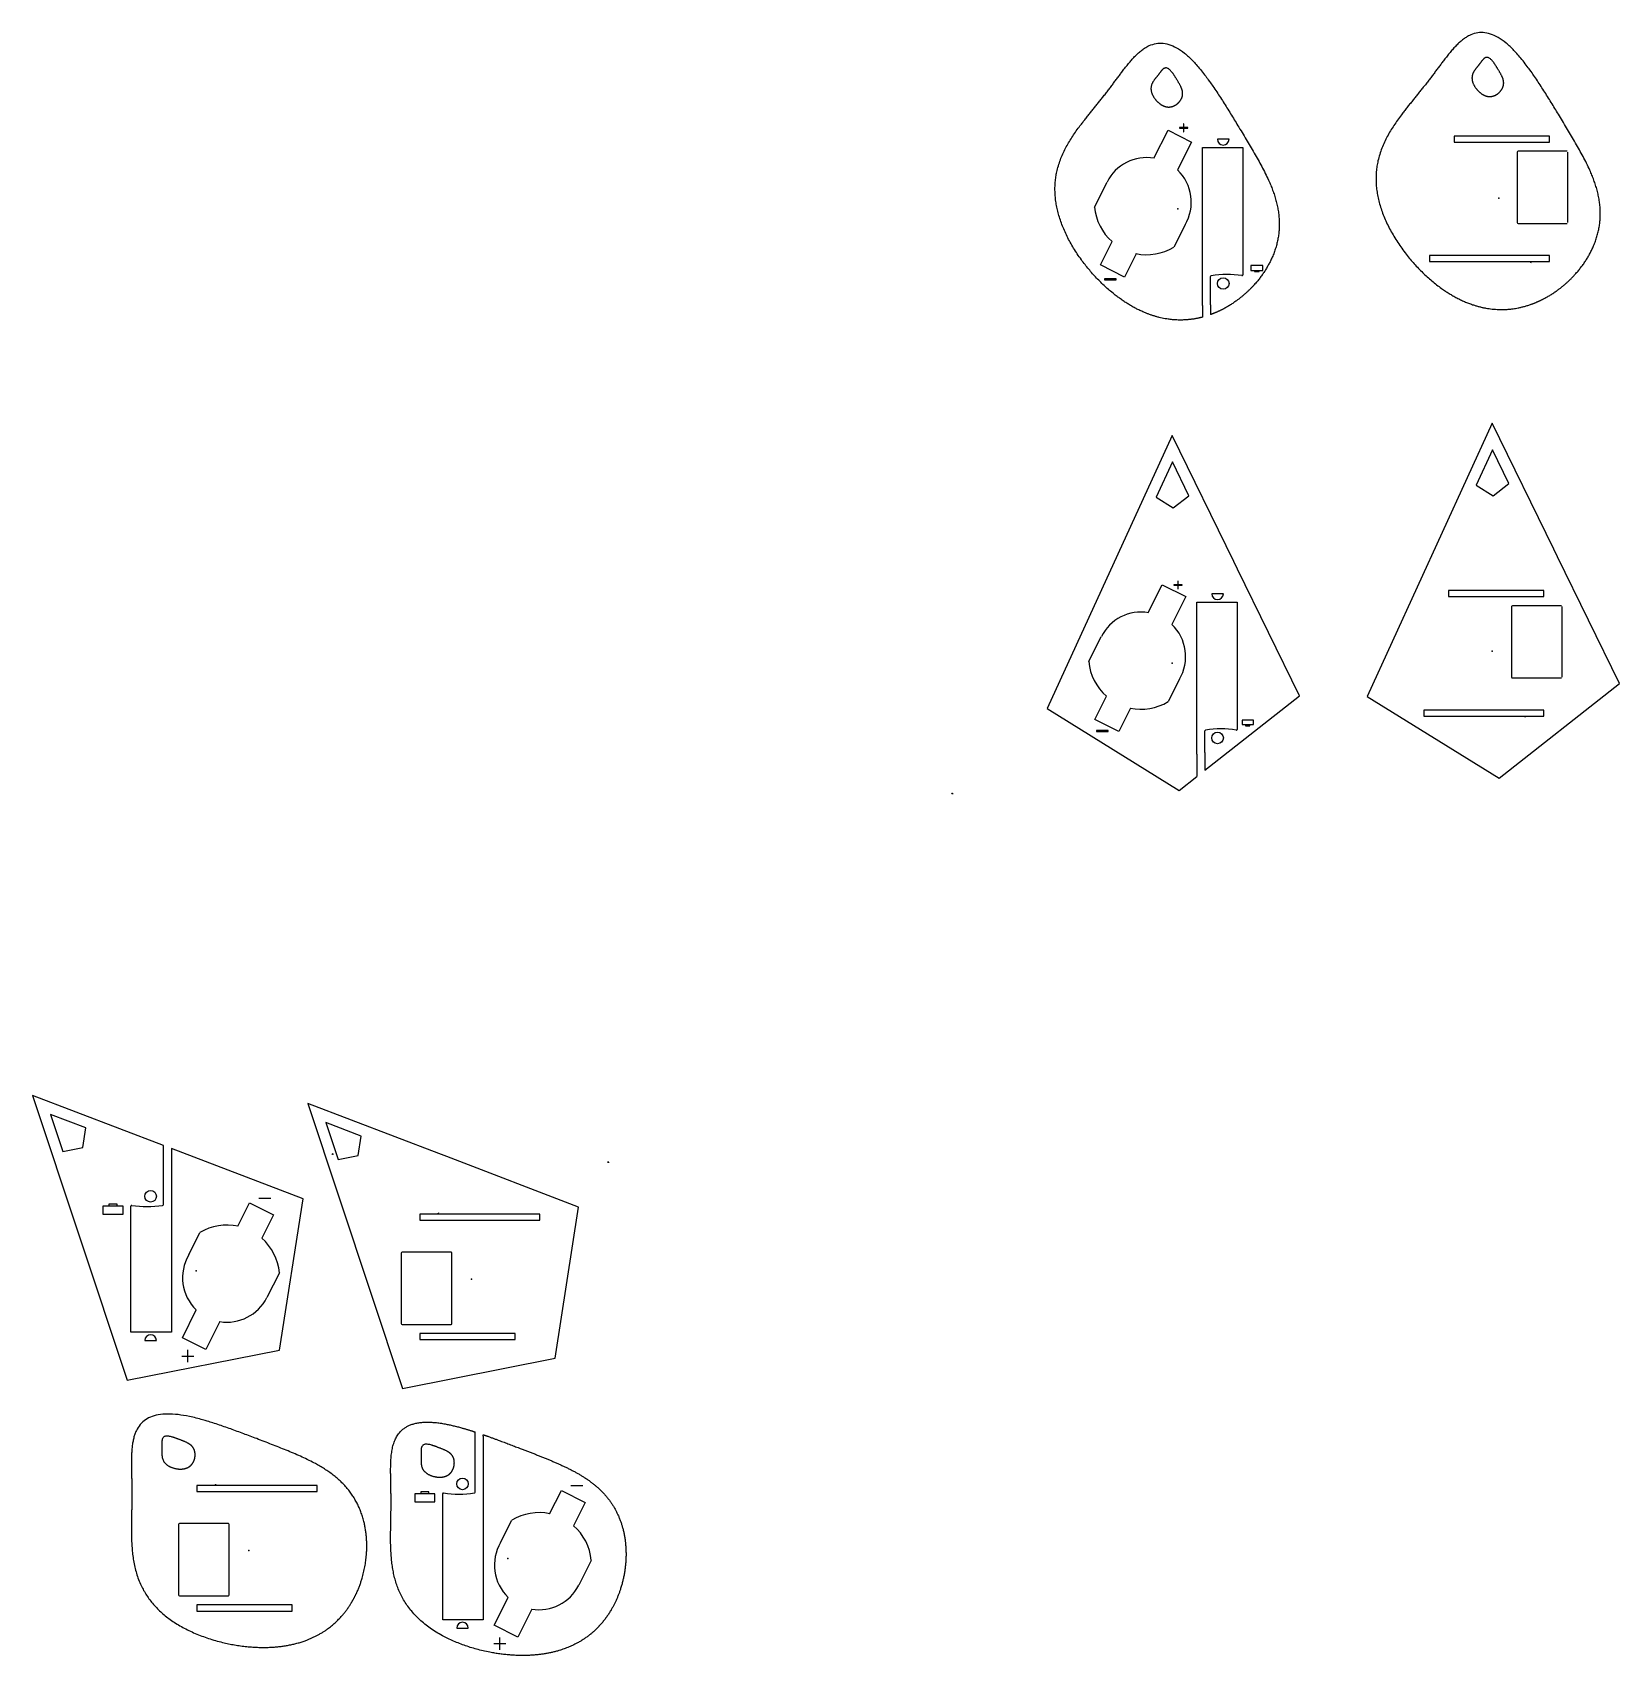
# Model space of a CAD drawing. Header units: millimetres. Extents: x -229 to 162, y -64 to 337.
import ezdxf

# ---------------------------------------------------------------- set-up
doc = ezdxf.new("R2010")
doc.units = ezdxf.units.MM
doc.header["$MEASUREMENT"] = 0
for name, color, linetype, true_color in [('Default', 7, 'Continuous', 0xffffff), ('Layer 01', 20, 'Continuous', 0xff322c), ('Layer 04', 96, 'Continuous', 0x007f00), ('Predefinito', 178, 'Continuous', 0x000000)]:
    doc.layers.add(name, color=color, linetype=linetype, true_color=true_color)

msp = doc.modelspace()

# ---------------------------------------------------------------- linework, layer by layer
at = {"layer": 'Default'}
for p, q in [((47.52, 305.72), (50.98, 312.6)), ((50.98, 312.6), (56.79, 309.68)), ((56.79, 309.68), (53.34, 302.81)), ((137.22, 307.2), (137.22, 289.8)), ((149.52, 307.4), (137.42, 307.4)), ((149.72, 289.8), (149.72, 307.2)), ((32.83, 293.65), (35.92, 299.8)), ((55.2, 289.27), (52.43, 283.75)), ((137.42, 289.6), (149.52, 289.6)), ((34.29, 279.34), (37.18, 285.1)), ((43.09, 282.13), (40.2, 276.37)), ((43.03, 282.16), (43.09, 282.13)), ((40.2, 276.37), (34.29, 279.34)), ((46.12, 193.51), (49.57, 200.39)), ((49.57, 200.39), (55.38, 197.48)), ((55.38, 197.48), (51.94, 190.61)), ((135.82, 194.99), (135.82, 177.59)), ((148.12, 195.19), (136.02, 195.19)), ((148.32, 177.59), (148.32, 194.99)), ((31.43, 181.45), (34.51, 187.59)), ((53.8, 177.06), (51.03, 171.55)), ((136.02, 177.39), (148.12, 177.39)), ((32.89, 167.13), (35.78, 172.89)), ((41.69, 169.93), (38.8, 164.17)), ((41.63, 169.96), (41.69, 169.93)), ((38.8, 164.17), (32.89, 167.13)), ((-178.69, 42.07), (-175.8, 47.83)), ((-175.8, 47.83), (-169.89, 44.87)), ((-169.89, 44.87), (-172.78, 39.11)), ((-190.8, 34.94), (-188.03, 40.45)), ((-178.63, 42.04), (-178.69, 42.07)), ((-138.32, 35.41), (-138.32, 18.01)), ((-126.02, 35.61), (-138.12, 35.61)), ((-125.82, 18.01), (-125.82, 35.41)), ((-168.43, 30.55), (-171.51, 24.41)), ((-192.38, 14.52), (-188.94, 21.39)), ((-183.12, 18.49), (-186.57, 11.61)), ((-138.12, 17.81), (-126.02, 17.81)), ((-186.57, 11.61), (-192.38, 14.52)), ((-101.69, -28.93), (-98.8, -23.17)), ((-98.8, -23.17), (-92.89, -26.13)), ((-92.89, -26.13), (-95.78, -31.89)), ((-193.32, -31.59), (-193.32, -48.99)), ((-181.02, -31.39), (-193.12, -31.39)), ((-180.82, -48.99), (-180.82, -31.59)), ((-113.8, -36.06), (-111.03, -30.55)), ((-101.63, -28.96), (-101.69, -28.93)), ((-91.43, -40.45), (-94.51, -46.59)), ((-193.12, -49.19), (-181.02, -49.19)), ((-115.38, -56.48), (-111.94, -49.61)), ((-106.12, -52.51), (-109.57, -59.39)), ((-109.57, -59.39), (-115.38, -56.48))]:
    msp.add_line(p, q, dxfattribs=at)
for points in [[(131.06, 233.74), (127.05, 224.98), (131.29, 222.35), (135.15, 225.39)], [(52.06, 230.74), (48.05, 221.98), (52.29, 219.35), (56.15, 222.39)], [(-224.91, 69.64), (-221.87, 60.49), (-216.97, 61.46), (-216.22, 66.31)], [(-156.91, 67.64), (-153.87, 58.49), (-148.97, 59.46), (-148.22, 64.31)]]:
    msp.add_lwpolyline(points, close=True, dxfattribs=at)
for centre, radius, start, end in [((45.74, 294.87), 10.99, 80.6692, 153.3568), ((137.42, 307.2), 0.2, 90, 180), ((45.74, 294.87), 10.99, 329.3582, 46.2737), ((45.73, 294.83), 12.95, 185.2173, 228.7179), ((137.42, 289.8), 0.2, 180, 270), ((45.73, 294.83), 12.95, 257.9956, 301.1932), ((44.34, 182.66), 10.99, 80.6692, 153.3568), ((136.02, 194.99), 0.2, 90, 180), ((44.34, 182.66), 10.99, 329.3582, 46.2737), ((44.32, 182.62), 12.95, 185.2173, 228.7179), ((136.02, 177.59), 0.2, 180, 270), ((44.32, 182.62), 12.95, 257.9956, 301.1932), ((-181.32, 29.38), 12.95, 77.9956, 121.1932), ((-181.32, 29.38), 12.95, 5.2173, 48.7179), ((-181.34, 29.34), 10.99, 149.3582, 226.2737), ((-138.12, 35.41), 0.2, 90, 180), ((-126.02, 35.41), 0.2, 0, 90), ((-181.34, 29.34), 10.99, 260.6692, 333.3568), ((-138.12, 18.01), 0.2, 180, 270), ((-126.02, 18.01), 0.2, 270, 0), ((-193.12, -31.59), 0.2, 90, 180), ((-181.02, -31.59), 0.2, 0, 90), ((-104.32, -41.62), 12.95, 77.9956, 121.1932), ((-104.32, -41.62), 12.95, 5.2173, 48.7179), ((-104.34, -41.66), 10.99, 149.3582, 226.2737), ((-104.34, -41.66), 10.99, 260.6692, 333.3568), ((-193.12, -48.99), 0.2, 180, 270), ((-181.02, -48.99), 0.2, 270, 0)]:
    msp.add_arc(centre, radius, start, end, dxfattribs=at)
for points in [[(131.67, 321.2), (131.44, 321.1), (130.97, 320.93), (130.25, 320.82), (129.29, 320.92), (128.15, 321.48), (126.92, 322.64), (125.8, 324.34), (125.18, 326.23), (126.89, 327.88), (128.27, 328.85), (128.68, 330.58), (130.07, 332.17), (132.01, 328.83), (132.38, 327.01), (134.08, 325.71), (134.3, 324.17), (133.74, 322.88), (133, 322.03), (132.36, 321.55), (131.9, 321.3), (131.67, 321.2)], [(52.41, 318.6), (52.18, 318.5), (51.71, 318.34), (50.99, 318.22), (50.03, 318.33), (48.89, 318.89), (47.66, 320.05), (46.54, 321.74), (45.92, 323.63), (47.63, 325.28), (49.01, 326.25), (49.42, 327.98), (50.81, 329.58), (52.75, 326.23), (53.12, 324.41), (54.82, 323.12), (55.04, 321.57), (54.48, 320.28), (53.74, 319.43), (53.1, 318.95), (52.64, 318.71), (52.41, 318.6)], [(-189.68, -16.21), (-189.8, -16.44), (-190.07, -16.85), (-190.57, -17.39), (-191.39, -17.9), (-192.63, -18.15), (-194.32, -17.99), (-196.25, -17.35), (-197.89, -16.23), (-197.56, -13.88), (-197.06, -12.26), (-197.8, -10.65), (-197.68, -8.53), (-194.1, -9.99), (-192.69, -11.19), (-190.55, -11.17), (-189.43, -12.26), (-189.08, -13.62), (-189.14, -14.74), (-189.35, -15.52), (-189.56, -15.99), (-189.68, -16.21)], [(-125.68, -18.21), (-125.8, -18.44), (-126.07, -18.85), (-126.57, -19.39), (-127.39, -19.9), (-128.63, -20.15), (-130.32, -19.99), (-132.25, -19.35), (-133.89, -18.23), (-133.56, -15.88), (-133.06, -14.26), (-133.8, -12.65), (-133.68, -10.53), (-130.1, -11.99), (-128.69, -13.19), (-126.55, -13.17), (-125.43, -14.26), (-125.08, -15.62), (-125.14, -16.74), (-125.35, -17.52), (-125.56, -17.99), (-125.68, -18.21)]]:
    msp.add_open_spline(points, degree=10, dxfattribs=at)
at = {"layer": 'Layer 01'}
for p, q in [((59.47, 308.31), (69.47, 308.31)), ((59.47, 269.34), (59.47, 308.31)), ((69.47, 308.31), (69.47, 276.91)), ((58.07, 196.11), (68.07, 196.11)), ((58.07, 158.56), (58.07, 196.11)), ((68.07, 196.11), (68.07, 164.7)), ((-197.07, 61.98), (-229.38, 74.35)), ((-229.38, 74.35), (-206, 4)), ((-197.07, 47.39), (-197.07, 61.98)), ((-195.07, 61.22), (-195.07, 15.89)), ((-162.56, 48.77), (-195.07, 61.22)), ((-168.37, 11.44), (-162.56, 48.77)), ((-205.07, 15.89), (-205.07, 46.99)), ((-195.07, 15.89), (-205.07, 15.89)), ((-206, 4), (-168.37, 11.44)), ((-120.07, -23.61), (-120.07, -9.02)), ((-118.07, -9.78), (-118.07, -55.11)), ((-128.07, -55.11), (-128.07, -24.01)), ((-118.07, -55.11), (-128.07, -55.11))]:
    msp.add_line(p, q, dxfattribs=at)
for points in [[(59.47, 269.34), (59.47, 266.45)], [(61.47, 269.54), (61.47, 267.08)], [(60.07, 154.59), (83.46, 172.98), (68.15, 204.25), (67.21, 206.17), (52, 237.25), (21.16, 169.83), (53.76, 149.62), (58.07, 153.02)], [(58.07, 158.56), (58.07, 153.02)], [(60.07, 158.96), (60.07, 154.59)], [(-120.07, -9.02), (-120.07, -8.76)], [(-118.07, -9.78), (-118.07, -9.44)], [(-128.07, -24.01), (-127.87, -23.81)]]:
    msp.add_lwpolyline(points, dxfattribs=at)
for points in [[(147.15, 207.25), (146.21, 209.17), (131, 240.25), (100.16, 172.83), (132.76, 152.62), (162.46, 175.98)], [(-127.07, 59.22), (-129.07, 59.98), (-161.38, 72.35), (-138, 2), (-100.37, 9.44), (-94.56, 46.77)]]:
    msp.add_lwpolyline(points, close=True, dxfattribs=at)
for centre, radius, start, end in [((140.67, 279.81), 0.2, 90, 180), ((139.27, 167.61), 0.2, 90, 180), ((-2.3, 148.69), 0.2, 360, 157.5), ((-155.27, 59.69), 0.2, 360, 157.5), ((-87.27, 57.69), 0.2, 360, 157.5), ((-204.87, 46.99), 0.2, 90, 180), ((-201.07, 71.11), 24.22, 260.972, 279.028), ((-197.27, 47.39), 0.2, 270, 360), ((-129.27, 45.39), 0.2, 270, 360), ((-184.27, -21.61), 0.2, 270, 360), ((-127.87, -24.01), 0.2, 90, 180), ((-124.07, 0.11), 24.22, 260.972, 279.028), ((-120.27, -23.61), 0.2, 270, 360)]:
    msp.add_arc(centre, radius, start, end, dxfattribs=at)
for points in [[(142.27, 270.29), (140.63, 269.56), (137.29, 268.41), (132.17, 267.57), (125.38, 268.34), (117.35, 272.3), (108.6, 280.52), (100.67, 292.49), (96.32, 305.88), (108.4, 317.55), (118.2, 324.42), (121.06, 336.69), (130.94, 347.96), (144.62, 324.27), (147.29, 311.4), (159.31, 302.23), (160.88, 291.29), (156.9, 282.18), (151.69, 276.16), (147.12, 272.74), (143.9, 271.01), (142.27, 270.29)], [(-150.06, -49.9), (-150.91, -51.48), (-152.84, -54.44), (-156.37, -58.24), (-162.19, -61.8), (-170.97, -63.6), (-182.92, -62.49), (-196.53, -57.91), (-208.18, -50.01), (-205.81, -33.38), (-202.29, -21.94), (-207.57, -10.5), (-206.69, 4.46), (-181.34, -5.84), (-171.33, -14.36), (-156.22, -14.22), (-148.26, -21.89), (-145.81, -31.53), (-146.24, -39.48), (-147.74, -44.98), (-149.21, -48.32), (-150.06, -49.9)]]:
    msp.add_open_spline(points, degree=10, dxfattribs=at)
for points, knots in [([(59.47, 266.45), (58.15, 266.11), (55.14, 265.53), (50.41, 265.4), (44.1, 266.83), (36.57, 271.18), (28.4, 279.37), (21.09, 290.95), (17.63, 303.83), (29.35, 315.1), (38.94, 321.82), (41.8, 334.09), (51.68, 345.36), (65.36, 321.68), (68.03, 308.8), (80.05, 299.64), (81.62, 288.69), (77.65, 279.58), (72.43, 273.57), (67.86, 270.14), (64.65, 268.41), (63.01, 267.69), (62.85, 267.62), (62.7, 267.56), (62.55, 267.49), (62.4, 267.43), (62.24, 267.37), (62.09, 267.31), (61.94, 267.25), (61.78, 267.19), (61.63, 267.13), (61.47, 267.08)], [8.993966, 8.993966, 8.993966, 8.993966, 8.993966, 8.993966, 8.993966, 8.993966, 8.993966, 8.993966, 8.993966, 42.307724, 84.615448, 126.923172, 169.230896, 211.53862, 253.846345, 296.154069, 338.461793, 380.769517, 423.077241, 465.384965, 507.692689, 507.692689, 507.692689, 507.692689, 507.692689, 507.692689, 507.692689, 507.692689, 507.692689, 507.692689, 511.621871, 511.621871, 511.621871, 511.621871, 511.621871, 511.621871, 511.621871, 511.621871, 511.621871, 511.621871, 511.621871]), ([(-118.07, -9.44), (-117.22, -9.73), (-114.6, -10.67), (-110.16, -12.33), (-103.91, -14.76), (-97.82, -17.06), (-91.99, -19.32), (-86.74, -22.48), (-83.3, -27.83), (-81.86, -34.56), (-82.24, -41.48), (-83.74, -46.98), (-85.21, -50.32), (-86.06, -51.9), (-86.91, -53.48), (-88.84, -56.44), (-92.37, -60.24), (-98.19, -63.8), (-106.97, -65.6), (-118.92, -64.49), (-132.53, -59.91), (-144.18, -52.01), (-141.97, -36.48), (-139.06, -26.47), (-141.42, -17.98), (-142.44, -9.47), (-138.42, -5.8), (-132.63, -5.56), (-127.26, -6.6), (-123.21, -7.76), (-120.78, -8.53), (-120.07, -8.76)], [360.436763, 360.436763, 360.436763, 360.436763, 360.436763, 360.436763, 360.436763, 360.436763, 360.436763, 360.436763, 360.436763, 380.769517, 423.077241, 465.384965, 507.692689, 507.692689, 507.692689, 507.692689, 507.692689, 507.692689, 507.692689, 507.692689, 507.692689, 507.692689, 550.000413, 592.308137, 634.615861, 676.923586, 719.23131, 761.539034, 803.846758, 846.154482, 863.300117, 863.300117, 863.300117, 863.300117, 863.300117, 863.300117, 863.300117, 863.300117, 863.300117, 863.300117, 863.300117])]:
    msp.add_open_spline(points, degree=10, knots=knots, dxfattribs=at)
for p in [(53.4, 293.2), (53.4, 293.2), (132.66, 295.8), (52, 181), (52, 181), (131, 184), (-189, 31), (-121, 29), (-176, -38), (-112, -40)]:
    msp.add_point(p, dxfattribs=at)
at = {"layer": 'Layer 04'}
for points in [[(54.77, 313.25), (53.8, 313.25)], [(53.8, 313.25), (53.8, 313.13)], [(53.8, 313.13), (54.77, 313.13)], [(54.77, 314.15), (54.77, 313.25)], [(54.9, 314.15), (54.77, 314.15)], [(54.77, 313.13), (54.77, 312.2)], [(54.9, 313.25), (54.9, 314.15)], [(55.87, 313.25), (54.9, 313.25)], [(54.9, 312.2), (54.9, 313.13)], [(54.9, 313.13), (55.87, 313.13)], [(55.87, 313.13), (55.87, 313.25)], [(54.77, 312.2), (54.9, 312.2)], [(66.04, 310.37), (63.18, 310.37)], [(72.3, 278), (72.3, 277.7), (73.5, 277.7), (73.5, 278)], [(53.38, 200.41), (52.4, 200.41)], [(52.4, 200.41), (52.4, 200.28)], [(53.38, 201.3), (53.38, 200.41)], [(53.5, 201.3), (53.38, 201.3)], [(53.5, 200.41), (53.5, 201.3)], [(54.48, 200.41), (53.5, 200.41)], [(54.48, 200.28), (54.48, 200.41)], [(52.4, 200.28), (53.38, 200.28)], [(53.38, 200.28), (53.38, 199.35)], [(53.38, 199.35), (53.5, 199.35)], [(53.5, 199.35), (53.5, 200.28)], [(53.5, 200.28), (54.48, 200.28)], [(64.64, 198.17), (61.78, 198.17)], [(70.09, 165.88), (70.09, 165.6), (71.21, 165.6), (71.21, 165.88)], [(-173.5, 49), (-170.5, 49)], [(-208.5, 47), (-208.5, 47.5), (-210.5, 47.5), (-210.5, 47)], [(-201.64, 13.83), (-198.78, 13.83)], [(-192.5, 10), (-189.5, 10)], [(-191, 8.5), (-191, 11.5)], [(-131.5, -24), (-131.5, -23.5), (-133.5, -23.5), (-133.5, -24)], [(-96.5, -22), (-93.5, -22)], [(-124.64, -57.17), (-121.78, -57.17)], [(-114, -62.5), (-114, -59.5)], [(-115.5, -61), (-112.5, -61)]]:
    msp.add_lwpolyline(points, dxfattribs=at)
for points in [[(145.18, 311.16), (121.64, 311.16), (121.64, 309.66), (145.18, 309.66)], [(145.18, 281.66), (115.52, 281.66), (115.52, 280.16), (145.18, 280.16)], [(74.4, 279.2), (71.4, 279.2), (71.4, 278), (74.4, 278)], [(35.32, 275.66), (38.2, 275.66), (38.2, 275.9), (35.32, 275.9)], [(143.78, 198.96), (120.23, 198.96), (120.23, 197.46), (143.78, 197.46)], [(143.78, 169.46), (114.12, 169.46), (114.12, 167.96), (143.78, 167.96)], [(33.34, 164.17), (36.22, 164.17), (36.22, 164.41), (33.34, 164.41)], [(72.05, 167), (69.25, 167), (69.25, 165.88), (72.05, 165.88)], [(-212, 45), (-207, 45), (-207, 47), (-212, 47)], [(-133.78, 43.54), (-104.12, 43.54), (-104.12, 45.04), (-133.78, 45.04)], [(-133.78, 14.04), (-110.23, 14.04), (-110.23, 15.54), (-133.78, 15.54)], [(-188.78, -23.46), (-159.12, -23.46), (-159.12, -21.96), (-188.78, -21.96)], [(-135, -26), (-130, -26), (-130, -24), (-135, -24)], [(-188.78, -52.96), (-165.23, -52.96), (-165.23, -51.46), (-188.78, -51.46)]]:
    msp.add_lwpolyline(points, close=True, dxfattribs=at)
for centre in [(64.61, 274.77), (63.21, 162.57), (-200.21, 49.43), (-123.21, -21.57)]:
    msp.add_circle(centre, 1.43, dxfattribs=at)
for centre, start, end in [((64.61, 310.37), 180, 0), ((63.21, 198.17), 180, 0), ((-200.21, 13.83), 360, 180), ((-123.21, -57.17), 360, 180)]:
    msp.add_arc(centre, 1.43, start, end, dxfattribs=at)
at = {"layer": 'Predefinito'}
for p, q in [((61.47, 269.54), (61.47, 276.5)), ((60.07, 158.96), (60.07, 164.3))]:
    msp.add_line(p, q, dxfattribs=at)
for centre, radius, start, end in [((61.67, 276.5), 0.2, 99.2199, 180), ((65.47, 253.09), 23.92, 80.9343, 99.2199), ((69.27, 276.91), 0.2, 260.9343, 0), ((60.27, 164.3), 0.2, 99.2199, 180), ((64.07, 140.89), 23.92, 80.9343, 99.2199), ((67.87, 164.7), 0.2, 260.9343, 0)]:
    msp.add_arc(centre, radius, start, end, dxfattribs=at)

doc.saveas('drawing.dxf')
